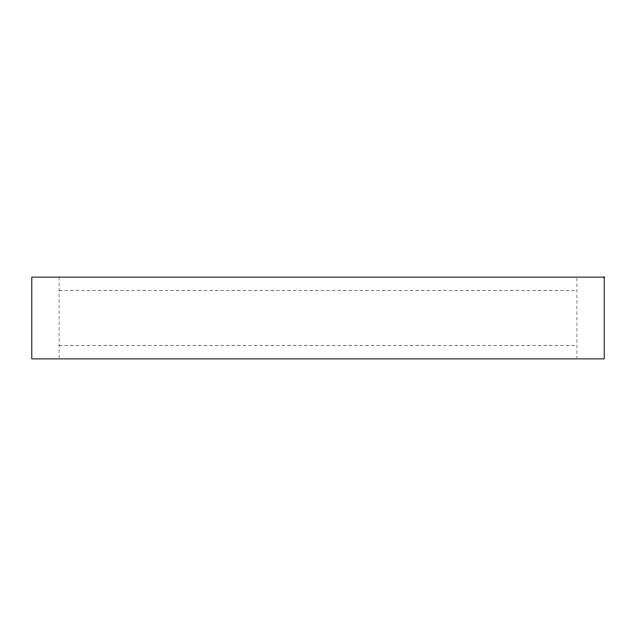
<?xml version="1.0" encoding="UTF-8"?>
<svg xmlns="http://www.w3.org/2000/svg" width="636" height="636" viewBox="0 0 636 636"><rect width="100%" height="100%" fill="white"/><g stroke="black" fill="none" stroke-linecap="round" stroke-linejoin="round"><path stroke-width="0.48" stroke-dasharray="3.18 2.39" d="M59.061 290.739L576.939 290.739M59.061 345.261L576.939 345.261M576.939 278.091L576.939 357.909M59.061 277.113L59.061 357.909"/><path stroke-width="0.95" d="M604.2 277.113L31.8 277.113L31.8 358.887L604.2 358.887L604.2 277.113"/></g></svg>
